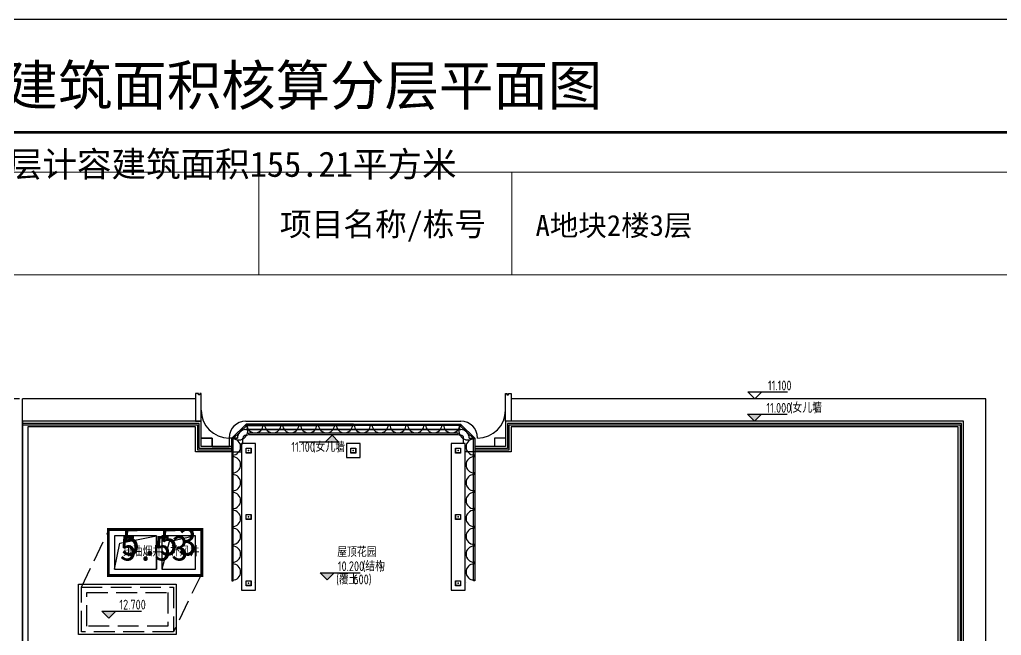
# Model space of a CAD drawing. Extents: x 512858 to 514372, y -232486 to -231710.
# Drawn here: x 513789.07 to 513824.22, y -232225.44 to -232203.38 of the extents above; entities that cross this region are included whole.
import ezdxf
from ezdxf.enums import TextEntityAlignment as Align

# ---------------------------------------------------------------- set-up
doc = ezdxf.new("R2010")
doc.units = 0
doc.header["$LTSCALE"] = 1000
doc.linetypes.add('__DASH', pattern=[0.35, 0.25, -0.1])
doc.linetypes.add('DASH', pattern=[0.35, 0.25, -0.1])
doc.layers.get('0').update_dxf_attribs({"color": 252})
for name, color, linetype in [('$计容结果', 7, 'Continuous'), ('$面积结果', 7, 'Continuous'), ('A-ANNO-100-DIM-E', 253, 'Continuous'), ('A-ANNO-100-TXT', 252, 'Continuous'), ('A-GLAZ-E', 253, 'Continuous'), ('A-HOLE-E', 253, 'Continuous'), ('A-METAL-E', 253, 'Continuous'), ('A-STR-CONC-E', 253, 'Continuous'), ('A-STR-CONC-H', 253, 'Continuous'), ('A-WALL-S', 252, 'Continuous'), ('CURTWALL', 252, 'Continuous'), ('立面轮廓', 253, 'Continuous'), ('结构层', 252, 'Continuous'), ('面积-计容-商业-1', 3, 'Continuous')]:
    doc.layers.add(name, color=color, linetype=linetype)
doc.layers.add('图廓', color=252, linetype='Continuous', lineweight=9)
doc.layers.add('面积-计容-餐饮便利店-1', color=3, linetype='Continuous', lineweight=0)
doc.layers.add('打印图框', color=252, linetype='Continuous', plot=False)
doc.styles.add('dw', font='simhei.ttf')
doc.styles.add('STYLE1', font='stylu.ttf')
doc.styles.add('TYDG_02', font='TSSDENG.shx', dxfattribs={"width": 0.8, "bigfont": 'hztxt.shx'})

# ---------------------------------------------------------------- blocks, each defined once
blk = doc.blocks.new('2新151GCCCCCCCCCC')
at = {"color": 4}
for points in [[(674226, -396667), (674406, -396667), (674406, -396847), (674226, -396847)], [(674232, -396673), (674400, -396673), (674400, -396841), (674232, -396841)]]:
    blk.add_lwpolyline(points, close=True, dxfattribs=at)
blk.add_point((674316, -396757), dxfattribs=at)
blk = doc.blocks.new('2新78A$C4B9F258D')
at = {"layer": '结构层', "color": 5, "extrusion": (1, 0, 0)}
for points, elevation in [([(-2708, 0), (-2708, 0)], 8894), ([(-5083, 0), (-5083, 0)], 1294), ([(-5083, 0), (-5083, 0)], 8894)]:
    blk.add_lwpolyline(points, dxfattribs=dict(at, elevation=elevation))
for p in [(-673216, 396407), (-669466, 396407), (-665716, 396407), (-673216, 394032), (-665716, 394032), (-673216, 391657), (-665716, 391657)]:
    blk.add_blockref('2新151GCCCCCCCCCC', p)

msp = doc.modelspace()

# ---------------------------------------------------------------- hatches: boundary and pattern name
at = {"layer": 'A-ANNO-100-DIM-E'}
for points in [[(513815.383, -232217.769), (513815.133, -232217.519), (513815.633, -232217.519)], [(513800.257, -232218.269), (513800.007, -232218.519), (513800.507, -232218.519)], [(513800.087, -232223.443), (513799.837, -232223.193), (513800.337, -232223.193)], [(513792.265, -232224.817), (513792.015, -232224.567), (513792.515, -232224.567)]]:
    msp.add_hatch(color=252, dxfattribs=at).paths.add_polyline_path(points)

# ---------------------------------------------------------------- linework, layer by layer
at = {"color": 252, "linetype": 'DASH', "ltscale": 0.003}
for points in [[(513791.283, -232223.708), (513792.27, -232221.669)], [(513795.57, -232223.269), (513794.583, -232225.308)]]:
    msp.add_lwpolyline(points, dxfattribs=at)
at = {"layer": 'A-ANNO-100-DIM-E', "color": 252}
for p, q in [((513815.393, -232216.969), (513815.143, -232216.719)), ((513815.143, -232216.719), (513816.566, -232216.719)), ((513815.393, -232216.969), (513815.643, -232216.719)), ((513815.383, -232217.769), (513815.133, -232217.519)), ((513815.133, -232217.519), (513816.556, -232217.519)), ((513815.383, -232217.769), (513815.633, -232217.519)), ((513800.257, -232218.269), (513800.007, -232218.519)), ((513800.257, -232218.269), (513800.507, -232218.519)), ((513800.507, -232218.519), (513799.084, -232218.519)), ((513800.087, -232223.443), (513799.837, -232223.193)), ((513799.837, -232223.193), (513801.26, -232223.193)), ((513800.087, -232223.443), (513800.337, -232223.193)), ((513792.265, -232224.817), (513792.015, -232224.567)), ((513792.015, -232224.567), (513793.438, -232224.567)), ((513792.265, -232224.817), (513792.515, -232224.567))]:
    msp.add_line(p, q, dxfattribs=at)
at = {"layer": 'A-GLAZ-E', "color": 252}
for p, q in [((513804.77, -232218.194), (513797.27, -232218.194)), ((513797.27, -232218.194), (513797.27, -232218.244)), ((513797.27, -232218.244), (513804.77, -232218.244)), ((513804.77, -232218.244), (513804.77, -232218.194))]:
    msp.add_line(p, q, dxfattribs=at)
for points in [[(513796.671, -232218.744), (513795.495, -232218.744), (513795.495, -232217.844), (513789.17, -232217.844)], [(513789.17, -232217.894), (513795.445, -232217.894), (513795.445, -232218.794), (513796.671, -232218.794)], [(513822.795, -232227.619), (513822.795, -232217.844), (513806.545, -232217.844), (513806.545, -232218.744), (513805.37, -232218.744)], [(513805.37, -232218.794), (513806.595, -232218.794), (513806.595, -232217.894), (513822.745, -232217.894), (513822.745, -232227.619)]]:
    msp.add_lwpolyline(points, dxfattribs=at)
at = {"layer": 'A-HOLE-E', "color": 252}
for points in [[(513793.97, -232221.869), (513792.47, -232221.869), (513792.47, -232223.069), (513793.97, -232223.069)], [(513795.37, -232221.869), (513794.17, -232221.869), (513794.17, -232223.069), (513795.37, -232223.069)]]:
    msp.add_lwpolyline(points, close=True, dxfattribs=at)
for points in [[(513792.47, -232223.069), (513792.665, -232222.13), (513793.97, -232221.869)], [(513795.37, -232221.869), (513794.425, -232222.087), (513794.17, -232223.069)]]:
    msp.add_lwpolyline(points, dxfattribs=at)
at = {"layer": 'A-METAL-E', "color": 252}
msp.add_line((513797.17, -232217.769), (513804.87, -232217.769), dxfattribs=at)
for points in [[(513789.07, -232216.969), (513771.77, -232216.969), (513771.77, -232226.469), (513788.37, -232226.469), (513788.37, -232242.069), (513795.27, -232242.069), (513795.27, -232244.869), (513810.37, -232244.869), (513810.37, -232246.269), (513823.67, -232246.269), (513823.67, -232216.969), (513806.671, -232216.969)], [(513795.371, -232216.969), (513789.17, -232216.969)], [(513789.17, -232217.769), (513789.17, -232216.969)], [(513823.67, -232216.969), (513806.671, -232216.969)]]:
    msp.add_lwpolyline(points, dxfattribs=at)
for points in [[(513795.571, -232217.769), (513795.571, -232216.769), (513795.521, -232216.769), (513795.521, -232216.819), (513795.471, -232216.819), (513795.471, -232216.769), (513795.371, -232216.769), (513795.371, -232217.769)], [(513806.471, -232217.769), (513806.471, -232216.769), (513806.521, -232216.769), (513806.521, -232216.819), (513806.571, -232216.819), (513806.571, -232216.769), (513806.671, -232216.769), (513806.671, -232217.769)]]:
    msp.add_lwpolyline(points, close=True, dxfattribs=at)
for centre, radius, start, end in [((513796.571, -232217.369, 0), 1, 180, 269.9922), ((513805.471, -232217.369, 0), 1, 270.0078, 0), ((513797.17, -232218.369), 0.6, 90, 180), ((513804.87, -232218.369), 0.6, 0, 90)]:
    msp.add_arc(centre, radius, start, end, dxfattribs=at)
at = {"layer": 'A-STR-CONC-E', "color": 252}
for p, q in [((513797.17, -232218.069), (513804.87, -232218.069)), ((513796.67, -232218.869), (513796.671, -232218.369)), ((513796.671, -232218.369), (513796.87, -232218.369)), ((513797.07, -232218.569), (513797.07, -232218.369)), ((513797.17, -232218.269), (513797.228, -232218.269)), ((513804.87, -232218.269), (513804.798, -232218.269)), ((513804.97, -232218.569), (513804.97, -232218.369)), ((513805.17, -232218.369), (513805.37, -232218.369)), ((513805.37, -232218.369), (513805.37, -232218.869)), ((513797.02, -232218.869), (513797.02, -232218.569)), ((513797.02, -232218.569), (513797.07, -232218.569)), ((513801.27, -232218.569), (513800.77, -232218.569)), ((513800.77, -232218.569), (513800.77, -232219.069)), ((513801.27, -232219.069), (513801.27, -232218.569)), ((513804.52, -232218.569), (513804.52, -232223.819)), ((513805.02, -232218.569), (513804.52, -232218.569)), ((513805.02, -232218.569), (513804.97, -232218.569)), ((513805.02, -232218.869), (513805.02, -232218.569)), ((513805.02, -232223.819), (513805.02, -232218.569)), ((513796.671, -232218.869), (513797.02, -232218.869)), ((513800.77, -232219.069), (513801.27, -232219.069)), ((513805.37, -232218.869), (513805.02, -232218.869)), ((513804.52, -232223.819), (513805.02, -232223.819))]:
    msp.add_line(p, q, dxfattribs=at)
for points in [[(513796.671, -232218.669), (513795.57, -232218.669), (513795.57, -232217.769), (513789.17, -232217.769), (513789.17, -232225.669)], [(513790.02, -232241.269), (513796.07, -232241.269), (513796.07, -232244.069), (513811.17, -232244.069), (513811.17, -232245.469), (513822.87, -232245.469), (513822.87, -232217.769), (513806.47, -232217.769), (513806.47, -232218.669), (513805.37, -232218.669)], [(513796.67, -232218.869), (513795.37, -232218.869), (513795.37, -232217.969), (513789.37, -232217.969), (513789.37, -232225.669)], [(513790.02, -232241.069), (513796.27, -232241.069), (513796.27, -232243.869), (513811.37, -232243.869), (513811.37, -232245.269), (513822.67, -232245.269), (513822.67, -232217.969), (513806.67, -232217.969), (513806.67, -232218.869), (513805.37, -232218.869)]]:
    msp.add_lwpolyline(points, dxfattribs=at)
for points in [[(513797.52, -232218.569), (513797.02, -232218.569), (513797.02, -232223.819), (513797.52, -232223.819)], [(513791.183, -232223.608), (513794.683, -232223.608), (513794.683, -232225.408), (513791.183, -232225.408)]]:
    msp.add_lwpolyline(points, close=True, dxfattribs=at)
at = {"layer": 'A-STR-CONC-E', "color": 252, "linetype": 'DASH', "ltscale": 0.003}
for points in [[(513791.283, -232223.708), (513794.583, -232223.708), (513794.583, -232225.308), (513791.283, -232225.308)], [(513791.483, -232223.908), (513794.383, -232223.908), (513794.383, -232225.108), (513791.483, -232225.108)]]:
    msp.add_lwpolyline(points, close=True, dxfattribs=at)
at = {"layer": 'A-STR-CONC-E', "color": 252}
for centre, radius, start, end in [((513797.17, -232218.369), 0.3, 90, 179.9968), ((513804.87, -232218.369), 0.3, 0.0019, 90), ((513797.17, -232218.369), 0.1, 90, 179.9968), ((513804.87, -232218.369), 0.1, 0.0019, 90)]:
    msp.add_arc(centre, radius, start, end, dxfattribs=at)
at = {"layer": 'A-STR-CONC-H', "color": 252}
msp.add_lwpolyline([(513805.17, -232218.369, 0.414214), (513804.87, -232218.069), (513797.17, -232218.069, 0.414214), (513796.87, -232218.369), (513796.57, -232218.369), (513796.57, -232218.669), (513795.97, -232218.669), (513795.97, -232218.369), (513795.57, -232218.369), (513795.57, -232217.769), (513789.17, -232217.769)], format="xyb", dxfattribs=at)
msp.add_lwpolyline([(513789.17, -232227.869), (513789.17, -232217.769)], dxfattribs=at)
at = {"layer": 'A-STR-CONC-H', "color": 252, "linetype": '__DASH'}
for points in [[(513795.57, -232218.369), (513795.97, -232218.369), (513795.97, -232218.669), (513796.57, -232218.669)], [(513806.47, -232218.369), (513806.07, -232218.369), (513806.07, -232218.669), (513805.47, -232218.669)]]:
    msp.add_lwpolyline(points, dxfattribs=at)
at = {"layer": 'A-WALL-S', "color": 252}
for p, q in [((513792.27, -232221.669), (513792.27, -232223.269)), ((513794.07, -232221.669), (513792.27, -232221.669)), ((513792.47, -232221.869), (513792.47, -232223.069)), ((513793.97, -232221.869), (513792.47, -232221.869)), ((513793.97, -232221.869), (513793.97, -232223.069)), ((513795.57, -232221.669), (513794.07, -232221.669)), ((513795.37, -232221.869), (513794.17, -232221.869)), ((513794.17, -232221.869), (513794.17, -232223.069)), ((513795.37, -232223.069), (513795.37, -232221.869)), ((513795.57, -232223.269), (513795.57, -232221.669)), ((513792.27, -232223.269), (513794.07, -232223.269)), ((513792.47, -232223.069), (513793.97, -232223.069)), ((513794.07, -232223.269), (513795.57, -232223.269)), ((513794.17, -232223.069), (513795.37, -232223.069))]:
    msp.add_line(p, q, dxfattribs=at)
at = {"layer": 'CURTWALL', "color": 252}
msp.add_line((513797.171, -232217.869), (513804.871, -232217.869), dxfattribs=at)
at = {"layer": '图廓', "color": 0}
msp.add_line((513758.483, -232212.519), (513839.466, -232212.519), dxfattribs=at)
at = {"layer": '图廓', "color": 0, "const_width": 0.0953}
msp.add_lwpolyline([(513757.054, -232207.42), (513840.895, -232207.42), (513840.895, -232268.633), (513757.054, -232268.633)], close=True, dxfattribs=at)
at = {"layer": '图廓', "color": 0}
msp.add_lwpolyline([(513758.483, -232208.849), (513839.466, -232208.849), (513839.466, -232267.204), (513758.483, -232267.204)], close=True, dxfattribs=at)
for points in [[(513797.636, -232212.519), (513797.636, -232208.849)], [(513806.69, -232212.519), (513806.69, -232208.849)]]:
    msp.add_lwpolyline(points, dxfattribs=at)
at = {"layer": '打印图框', "color": 6, "ltscale": 0.5}
msp.add_lwpolyline([(513753.629, -232271.363), (513844.276, -232271.363), (513844.276, -232203.384), (513753.629, -232203.384)], close=True, dxfattribs=at)
at = {"layer": '立面轮廓', "color": 252}
for p, q in [((513795.571, -232217.369, 0), (513795.571, -232217.369)), ((513796.571, -232218.369), (513796.571, -232218.369))]:
    msp.add_line(p, q, dxfattribs=at)
at = {"layer": '立面轮廓', "color": 252, "elevation": 0}
for points in [[(513797.181, -232217.869), (513796.671, -232218.369), (513796.706, -232218.404), (513797.216, -232217.904)], [(513797.821, -232217.869), (513797.181, -232217.869), (513797.181, -232217.919), (513797.821, -232217.919)], [(513798.461, -232217.869), (513797.821, -232217.869), (513797.821, -232217.919), (513798.461, -232217.919)], [(513799.101, -232217.869), (513798.461, -232217.869), (513798.461, -232217.919), (513799.101, -232217.919)], [(513799.741, -232217.869), (513799.101, -232217.869), (513799.101, -232217.919), (513799.741, -232217.919)], [(513800.381, -232217.869), (513799.741, -232217.869), (513799.741, -232217.919), (513800.381, -232217.919)], [(513801.021, -232217.869), (513800.381, -232217.869), (513800.381, -232217.919), (513801.021, -232217.919)], [(513801.021, -232217.869), (513801.661, -232217.869), (513801.661, -232217.919), (513801.021, -232217.919)], [(513801.661, -232217.869), (513802.301, -232217.869), (513802.301, -232217.919), (513801.661, -232217.919)], [(513802.301, -232217.869), (513802.941, -232217.869), (513802.941, -232217.919), (513802.301, -232217.919)], [(513802.941, -232217.869), (513803.581, -232217.869), (513803.581, -232217.919), (513802.941, -232217.919)], [(513803.581, -232217.869), (513804.221, -232217.869), (513804.221, -232217.919), (513803.581, -232217.919)], [(513804.221, -232217.869), (513804.861, -232217.869), (513804.861, -232217.919), (513804.221, -232217.919)], [(513804.861, -232217.869), (513805.37, -232218.369), (513805.335, -232218.404), (513804.825, -232217.904)], [(513796.671, -232218.369), (513796.671, -232219.009), (513796.721, -232219.009), (513796.721, -232218.369)], [(513805.37, -232218.369), (513805.37, -232219.009), (513805.32, -232219.009), (513805.32, -232218.369)], [(513796.671, -232219.009), (513796.671, -232219.649), (513796.721, -232219.649), (513796.721, -232219.009)], [(513805.37, -232219.009), (513805.37, -232219.649), (513805.32, -232219.649), (513805.32, -232219.009)], [(513796.671, -232219.649), (513796.671, -232220.289), (513796.721, -232220.289), (513796.721, -232219.649)], [(513805.37, -232219.649), (513805.37, -232220.289), (513805.32, -232220.289), (513805.32, -232219.649)], [(513796.671, -232220.289), (513796.671, -232220.929), (513796.721, -232220.929), (513796.721, -232220.289)], [(513805.37, -232220.289), (513805.37, -232220.929), (513805.32, -232220.929), (513805.32, -232220.289)], [(513796.671, -232220.929), (513796.671, -232221.569), (513796.721, -232221.569), (513796.721, -232220.929)], [(513805.37, -232220.929), (513805.37, -232221.569), (513805.32, -232221.569), (513805.32, -232220.929)], [(513796.671, -232221.569), (513796.671, -232222.209), (513796.721, -232222.209), (513796.721, -232221.569)], [(513805.37, -232221.569), (513805.37, -232222.209), (513805.32, -232222.209), (513805.32, -232221.569)], [(513796.671, -232222.209), (513796.671, -232222.849), (513796.721, -232222.849), (513796.721, -232222.209)], [(513805.37, -232222.209), (513805.37, -232222.849), (513805.32, -232222.849), (513805.32, -232222.209)], [(513796.671, -232222.849), (513796.671, -232223.489), (513796.721, -232223.489), (513796.721, -232222.849)], [(513805.37, -232222.849), (513805.37, -232223.489), (513805.32, -232223.489), (513805.32, -232222.849)]]:
    msp.add_lwpolyline(points, close=True, dxfattribs=at)
for points in [[(513797.159, -232217.89), (513797.195, -232217.925)], [(513797.163, -232217.886), (513797.198, -232217.922)], [(513797.177, -232217.872), (513797.212, -232217.907)], [(513797.186, -232217.869), (513797.186, -232217.919)], [(513797.206, -232217.869), (513797.206, -232217.919)], [(513797.211, -232217.869), (513797.211, -232217.919)], [(513797.791, -232217.869), (513797.791, -232217.919)], [(513797.796, -232217.869), (513797.796, -232217.919)], [(513797.816, -232217.869), (513797.816, -232217.919)], [(513797.826, -232217.869), (513797.826, -232217.919)], [(513797.846, -232217.869), (513797.846, -232217.919)], [(513797.851, -232217.869), (513797.851, -232217.919)], [(513798.431, -232217.869), (513798.431, -232217.919)], [(513798.436, -232217.869), (513798.436, -232217.919)], [(513798.456, -232217.869), (513798.456, -232217.919)], [(513798.466, -232217.869), (513798.466, -232217.919)], [(513798.486, -232217.869), (513798.486, -232217.919)], [(513798.491, -232217.869), (513798.491, -232217.919)], [(513799.071, -232217.869), (513799.071, -232217.919)], [(513799.076, -232217.869), (513799.076, -232217.919)], [(513799.096, -232217.869), (513799.096, -232217.919)], [(513799.106, -232217.869), (513799.106, -232217.919)], [(513799.126, -232217.869), (513799.126, -232217.919)], [(513799.131, -232217.869), (513799.131, -232217.919)], [(513799.711, -232217.869), (513799.711, -232217.919)], [(513799.716, -232217.869), (513799.716, -232217.919)], [(513799.736, -232217.869), (513799.736, -232217.919)], [(513799.746, -232217.869), (513799.746, -232217.919)], [(513799.766, -232217.869), (513799.766, -232217.919)], [(513799.771, -232217.869), (513799.771, -232217.919)], [(513800.351, -232217.869), (513800.351, -232217.919)], [(513800.356, -232217.869), (513800.356, -232217.919)], [(513800.376, -232217.869), (513800.376, -232217.919)], [(513800.386, -232217.869), (513800.386, -232217.919)], [(513800.406, -232217.869), (513800.406, -232217.919)], [(513800.411, -232217.869), (513800.411, -232217.919)], [(513800.991, -232217.869), (513800.991, -232217.919)], [(513800.996, -232217.869), (513800.996, -232217.919)], [(513801.016, -232217.869), (513801.016, -232217.919)], [(513801.026, -232217.869), (513801.026, -232217.919)], [(513801.046, -232217.869), (513801.046, -232217.919)], [(513801.051, -232217.869), (513801.051, -232217.919)], [(513801.631, -232217.869), (513801.631, -232217.919)], [(513801.636, -232217.869), (513801.636, -232217.919)], [(513801.656, -232217.869), (513801.656, -232217.919)], [(513801.666, -232217.869), (513801.666, -232217.919)], [(513801.686, -232217.869), (513801.686, -232217.919)], [(513801.691, -232217.869), (513801.691, -232217.919)], [(513802.271, -232217.869), (513802.271, -232217.919)], [(513802.276, -232217.869), (513802.276, -232217.919)], [(513802.296, -232217.869), (513802.296, -232217.919)], [(513802.306, -232217.869), (513802.306, -232217.919)], [(513802.326, -232217.869), (513802.326, -232217.919)], [(513802.331, -232217.869), (513802.331, -232217.919)], [(513802.911, -232217.869), (513802.911, -232217.919)], [(513802.916, -232217.869), (513802.916, -232217.919)], [(513802.936, -232217.869), (513802.936, -232217.919)], [(513802.946, -232217.869), (513802.946, -232217.919)], [(513802.966, -232217.869), (513802.966, -232217.919)], [(513802.971, -232217.869), (513802.971, -232217.919)], [(513803.551, -232217.869), (513803.551, -232217.919)], [(513803.556, -232217.869), (513803.556, -232217.919)], [(513803.576, -232217.869), (513803.576, -232217.919)], [(513803.586, -232217.869), (513803.586, -232217.919)], [(513803.606, -232217.869), (513803.606, -232217.919)], [(513803.611, -232217.869), (513803.611, -232217.919)], [(513804.191, -232217.869), (513804.191, -232217.919)], [(513804.196, -232217.869), (513804.196, -232217.919)], [(513804.216, -232217.869), (513804.216, -232217.919)], [(513804.226, -232217.869), (513804.226, -232217.919)], [(513804.246, -232217.869), (513804.246, -232217.919)], [(513804.251, -232217.869), (513804.251, -232217.919)], [(513804.864, -232217.872), (513804.829, -232217.907)], [(513804.831, -232217.869), (513804.831, -232217.919)], [(513804.836, -232217.869), (513804.836, -232217.919)], [(513804.878, -232217.886), (513804.843, -232217.922)], [(513804.882, -232217.89), (513804.846, -232217.925)], [(513804.856, -232217.869), (513804.856, -232217.919)], [(513796.671, -232218.374), (513796.721, -232218.374)], [(513796.671, -232218.394), (513796.721, -232218.394)], [(513796.671, -232218.399), (513796.721, -232218.399)], [(513796.674, -232218.365), (513796.71, -232218.4)], [(513796.688, -232218.351), (513796.724, -232218.386)], [(513796.692, -232218.347), (513796.727, -232218.383)], [(513805.349, -232218.347), (513805.314, -232218.383)], [(513805.353, -232218.351), (513805.317, -232218.386)], [(513805.37, -232218.374), (513805.32, -232218.374)], [(513805.37, -232218.394), (513805.32, -232218.394)], [(513805.37, -232218.399), (513805.32, -232218.399)], [(513805.367, -232218.365), (513805.332, -232218.4)], [(513796.671, -232218.979), (513796.721, -232218.979)], [(513796.671, -232218.984), (513796.721, -232218.984)], [(513796.671, -232219.004), (513796.721, -232219.004)], [(513796.671, -232219.014), (513796.721, -232219.014)], [(513796.671, -232219.034), (513796.721, -232219.034)], [(513796.671, -232219.039), (513796.721, -232219.039)], [(513805.37, -232218.979), (513805.32, -232218.979)], [(513805.37, -232218.984), (513805.32, -232218.984)], [(513805.37, -232219.004), (513805.32, -232219.004)], [(513805.37, -232219.014), (513805.32, -232219.014)], [(513805.37, -232219.034), (513805.32, -232219.034)], [(513805.37, -232219.039), (513805.32, -232219.039)], [(513796.671, -232219.619), (513796.721, -232219.619)], [(513796.671, -232219.624), (513796.721, -232219.624)], [(513796.671, -232219.644), (513796.721, -232219.644)], [(513796.671, -232219.654), (513796.721, -232219.654)], [(513796.671, -232219.674), (513796.721, -232219.674)], [(513796.671, -232219.679), (513796.721, -232219.679)], [(513805.37, -232219.619), (513805.32, -232219.619)], [(513805.37, -232219.624), (513805.32, -232219.624)], [(513805.37, -232219.644), (513805.32, -232219.644)], [(513805.37, -232219.654), (513805.32, -232219.654)], [(513805.37, -232219.674), (513805.32, -232219.674)], [(513805.37, -232219.679), (513805.32, -232219.679)], [(513796.671, -232220.259), (513796.721, -232220.259)], [(513796.671, -232220.264), (513796.721, -232220.264)], [(513796.671, -232220.284), (513796.721, -232220.284)], [(513796.671, -232220.294), (513796.721, -232220.294)], [(513796.671, -232220.314), (513796.721, -232220.314)], [(513796.671, -232220.319), (513796.721, -232220.319)], [(513805.37, -232220.259), (513805.32, -232220.259)], [(513805.37, -232220.264), (513805.32, -232220.264)], [(513805.37, -232220.284), (513805.32, -232220.284)], [(513805.37, -232220.294), (513805.32, -232220.294)], [(513805.37, -232220.314), (513805.32, -232220.314)], [(513805.37, -232220.319), (513805.32, -232220.319)], [(513796.671, -232220.899), (513796.721, -232220.899)], [(513796.671, -232220.904), (513796.721, -232220.904)], [(513796.671, -232220.924), (513796.721, -232220.924)], [(513796.671, -232220.934), (513796.721, -232220.934)], [(513805.37, -232220.899), (513805.32, -232220.899)], [(513805.37, -232220.904), (513805.32, -232220.904)], [(513805.37, -232220.924), (513805.32, -232220.924)], [(513805.37, -232220.934), (513805.32, -232220.934)], [(513796.671, -232220.954), (513796.721, -232220.954)], [(513796.671, -232220.959), (513796.721, -232220.959)], [(513805.37, -232220.954), (513805.32, -232220.954)], [(513805.37, -232220.959), (513805.32, -232220.959)], [(513796.671, -232221.539), (513796.721, -232221.539)], [(513796.671, -232221.544), (513796.721, -232221.544)], [(513796.671, -232221.564), (513796.721, -232221.564)], [(513796.671, -232221.574), (513796.721, -232221.574)], [(513796.671, -232221.594), (513796.721, -232221.594)], [(513796.671, -232221.599), (513796.721, -232221.599)], [(513805.37, -232221.539), (513805.32, -232221.539)], [(513805.37, -232221.544), (513805.32, -232221.544)], [(513805.37, -232221.564), (513805.32, -232221.564)], [(513805.37, -232221.574), (513805.32, -232221.574)], [(513805.37, -232221.594), (513805.32, -232221.594)], [(513805.37, -232221.599), (513805.32, -232221.599)], [(513796.671, -232222.179), (513796.721, -232222.179)], [(513796.671, -232222.184), (513796.721, -232222.184)], [(513796.671, -232222.204), (513796.721, -232222.204)], [(513796.671, -232222.214), (513796.721, -232222.214)], [(513796.671, -232222.234), (513796.721, -232222.234)], [(513796.671, -232222.239), (513796.721, -232222.239)], [(513805.37, -232222.179), (513805.32, -232222.179)], [(513805.37, -232222.184), (513805.32, -232222.184)], [(513805.37, -232222.204), (513805.32, -232222.204)], [(513805.37, -232222.214), (513805.32, -232222.214)], [(513805.37, -232222.234), (513805.32, -232222.234)], [(513805.37, -232222.239), (513805.32, -232222.239)], [(513796.671, -232222.819), (513796.721, -232222.819)], [(513796.671, -232222.824), (513796.721, -232222.824)], [(513796.671, -232222.844), (513796.721, -232222.844)], [(513796.671, -232222.854), (513796.721, -232222.854)], [(513796.671, -232222.874), (513796.721, -232222.874)], [(513796.671, -232222.879), (513796.721, -232222.879)], [(513805.37, -232222.819), (513805.32, -232222.819)], [(513805.37, -232222.824), (513805.32, -232222.824)], [(513805.37, -232222.844), (513805.32, -232222.844)], [(513805.37, -232222.854), (513805.32, -232222.854)], [(513805.37, -232222.874), (513805.32, -232222.874)], [(513805.37, -232222.879), (513805.32, -232222.879)], [(513796.671, -232223.459), (513796.721, -232223.459)], [(513796.671, -232223.464), (513796.721, -232223.464)], [(513796.671, -232223.484), (513796.721, -232223.484)], [(513805.37, -232223.459), (513805.32, -232223.459)], [(513805.37, -232223.464), (513805.32, -232223.464)], [(513805.37, -232223.484), (513805.32, -232223.484)]]:
    msp.add_lwpolyline(points, dxfattribs=at)
at = {"layer": '立面轮廓', "color": 252}
for centre, radius, start, end in [((513796.916, -232218.108), 0.329, 231.263, 37.5107), ((513797.501, -232217.894), 0.29, 180, 0), ((513798.141, -232217.894), 0.29, 180, 0), ((513798.781, -232217.894), 0.29, 180, 0), ((513799.421, -232217.894), 0.29, 180, 0), ((513800.061, -232217.894), 0.29, 180, 0), ((513800.701, -232217.894), 0.29, 180, 0), ((513801.341, -232217.894), 0.29, 180, 0), ((513801.981, -232217.894), 0.29, 180, 0), ((513802.621, -232217.894), 0.29, 180, 0), ((513803.261, -232217.894), 0.29, 180, 0), ((513803.901, -232217.894), 0.29, 180, 0), ((513804.541, -232217.894), 0.29, 180, 0), ((513805.125, -232218.108), 0.329, 142.4893, 308.737), ((513796.696, -232218.689), 0.29, 270, 90), ((513805.345, -232218.689), 0.29, 90, 270), ((513796.696, -232219.329), 0.29, 270, 90), ((513805.345, -232219.329), 0.29, 90, 270), ((513796.696, -232219.969), 0.29, 270, 90), ((513805.345, -232219.969), 0.29, 90, 270), ((513796.696, -232220.609), 0.29, 270, 90), ((513805.345, -232220.609), 0.29, 90, 270), ((513796.696, -232221.249), 0.29, 270, 90), ((513805.345, -232221.249), 0.29, 90, 270), ((513796.696, -232221.889), 0.29, 270, 90), ((513805.345, -232221.889), 0.29, 90, 270), ((513796.696, -232222.529), 0.29, 270, 90), ((513805.345, -232222.529), 0.29, 90, 270), ((513796.696, -232223.169), 0.29, 270, 90), ((513805.345, -232223.169), 0.29, 90, 270)]:
    msp.add_arc(centre, radius, start, end, dxfattribs=at)
at = {"layer": '面积-计容-餐饮便利店-1', "color": 3, "const_width": 0.1}
msp.add_lwpolyline([(513792.245, -232223.294), (513795.595, -232223.294), (513795.595, -232221.644), (513792.245, -232221.644)], close=True, dxfattribs=at)

# ---------------------------------------------------------------- block references
at = {"color": 252, "xscale": 0.001, "yscale": 0.001, "zscale": 0.001}
msp.add_blockref('2新78A$C4B9F258D', (513796.17, -232218.469), dxfattribs=at)

# ---------------------------------------------------------------- texts
at = {"layer": '$计容结果', "style": 'dw'}
msp.add_text('本层计容建筑面积155.21平方米', height=0.90647, dxfattribs=at).set_placement((513787.416, -232209.014))
at = {"layer": '$面积结果', "color": 3, "style": 'dw'}
msp.add_text('5.53', height=0.9065, dxfattribs=at).set_placement((513792.655, -232222.76))
at = {"layer": 'A-ANNO-100-DIM-E', "color": 252, "style": 'TYDG_02', "width": 0.8}
for s, p in [('11.100', (513815.864, -232216.663)), ('(', (513816.65, -232217.463)), (')', (513817.513, -232217.463)), ('11.000', (513815.808, -232217.463)), ('(', (513799.571, -232218.866)), (')', (513800.434, -232218.866)), ('11.100', (513798.8, -232218.866)), ('10.200', (513800.465, -232223.138)), ('(', (513801.354, -232223.138)), (')', (513801.96, -232223.138)), ('12.700', (513792.643, -232224.512))]:
    msp.add_text(s, height=0.35, dxfattribs=at).set_placement(p)
at = {"layer": 'A-ANNO-100-DIM-E', "color": 252, "style": 'TYDG_02'}
for s, p in [('女儿墙', (513816.743, -232217.463)), ('女儿墙', (513799.664, -232218.866)), ('结构', (513801.447, -232223.138))]:
    msp.add_text(s, height=0.3526, dxfattribs=at).set_placement(p)
at = {"layer": 'A-ANNO-100-TXT', "color": 252, "style": 'TYDG_02'}
for s, p in [('排油烟井', (513792.764, -232222.604)), ('排油烟井', (513792.764, -232222.604)), ('补风', (513794.458, -232222.604)), ('补风井', (513794.458, -232222.604)), ('屋顶花园', (513800.443, -232222.628)), ('覆土', (513800.5, -232223.609))]:
    msp.add_text(s, height=0.3526, dxfattribs=at).set_placement(p)
at = {"layer": 'A-ANNO-100-TXT', "color": 252, "style": 'TYDG_02', "width": 0.8}
for s, p in [('(', (513800.407, -232223.609)), ('600)', (513801.013, -232223.609))]:
    msp.add_text(s, height=0.35, dxfattribs=at).set_placement(p)
at = {"layer": '图廓', "color": 0, "style": 'STYLE1'}
msp.add_text('单体建筑面积核算分层平面图', height=1.4291, dxfattribs=at).set_placement((513797.264, -232206.88), align=Align.BOTTOM_CENTER)
at = {"layer": '图廓', "color": 0, "style": 'dw'}
for s, height, p in [('项目名称/栋号', 0.8336, (513798.389, -232211.128)), ('A地块2楼3层', 0.7488, (513807.546, -232211.128))]:
    msp.add_text(s, height=height, dxfattribs=at).set_placement(p)
at = {"layer": '面积-计容-商业-1', "color": 3, "style": 'dw'}
msp.add_text('5.53', height=1, dxfattribs=at).set_placement((513792.71, -232222.576))

doc.saveas('drawing.dxf')
